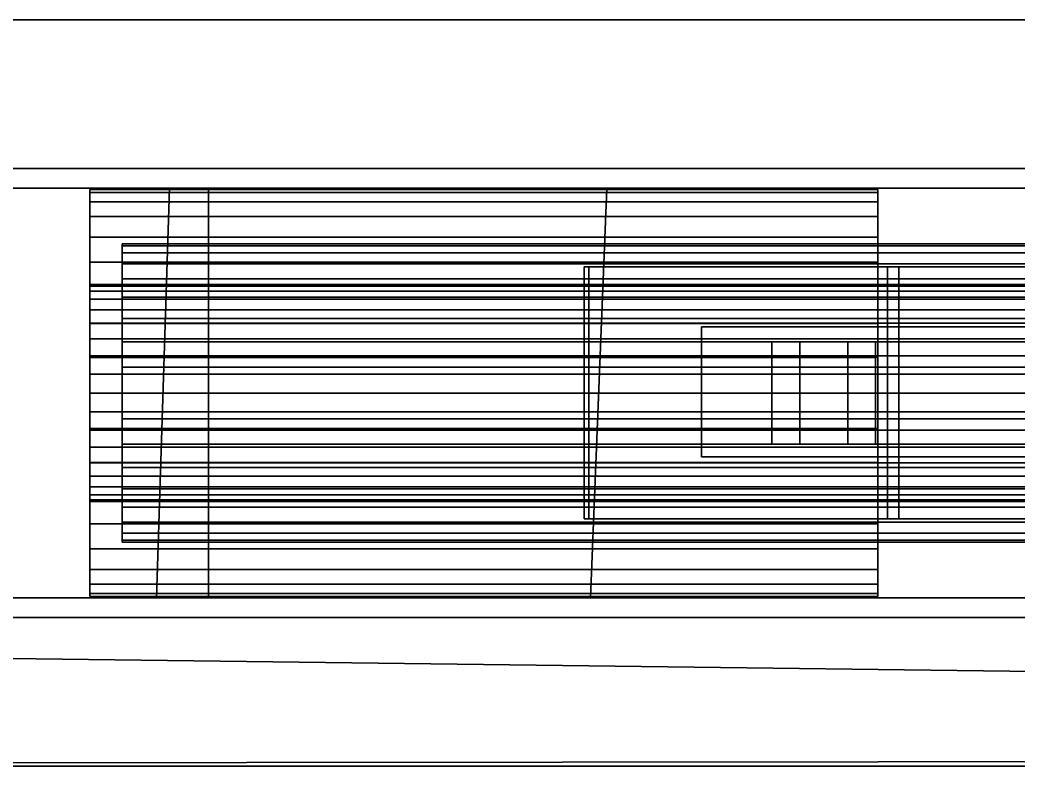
# Model space of a CAD drawing. Extents: x -2.54 to 6.38, y -0.27 to 0.27.
# Drawn here: x -0.29 to 0.358, y -0.243 to 0.243 of the extents above; entities that cross this region are included whole.
import ezdxf

# ---------------------------------------------------------------- set-up
doc = ezdxf.new("R2010")
doc.units = 0
for name, color, linetype in [('CUERPO', 168, 'CONTINUOUS'), ('GATILLO', 168, 'CONTINUOUS'), ('MIRA', 168, 'CONTINUOUS')]:
    doc.layers.add(name, color=color, linetype=linetype)

msp = doc.modelspace()

# ---------------------------------------------------------------- meshes
at = {"layer": 'CUERPO'}
mesh = msp.add_polyface(dxfattribs=at)
corners = [(-2.4709, -0.1236, 0.6217), (-2.4709, -0.1236, 1.176), (-2.4709, -0.2166, 1.4018), (-2.4709, -0.1236, 1.6089), (-2.396, -0.1236, 0.6217), (-2.396, -0.1236, 1.176), (-2.396, -0.2166, 1.4018), (-2.396, -0.1236, 1.6089), (-2.396, 0.1236, 0.6217), (-2.396, 0.1236, 1.176), (-2.396, 0.2166, 1.4018), (-2.396, 0.1236, 1.6089), (-2.4709, 0.1236, 0.6217), (-2.4709, 0.1236, 1.176), (-2.4709, 0.2166, 1.4018), (-2.4709, 0.1236, 1.6089), (-2.5416, -0.0859, 0.6864), (-2.5416, -0.0859, 1.168), (-2.5416, -0.1506, 1.3642), (-2.5416, -0.0859, 1.5442), (-2.5416, 0.0859, 0.6864), (-2.5416, 0.0859, 1.168), (-2.5416, 0.1506, 1.3642), (-2.5416, 0.0859, 1.5442), (0.4639, -0.2054, 0.8172), (0.4639, -0.2054, 1.3139), (1.6842, -0.2054, 1.0314), (1.8539, -0.2054, 1.3139), (1.6842, 0.2054, 1.0314), (1.8539, 0.2054, 1.3139), (0.4639, 0.2054, 0.8172), (0.4639, 0.2054, 1.3139), (0.1526, -0.0415, 1.6117), (0.1526, -0.0415, 1.678), (4.1469, -0.0415, 1.6117), (4.1469, -0.0415, 1.678), (4.1469, 0.043, 1.6117), (4.1469, 0.043, 1.678), (0.1526, 0.043, 1.6117), (0.1526, 0.043, 1.678), (-2.4019, -0.1459, 1.1576), (-2.4019, -0.2426, 1.393), (-2.4019, -0.1459, 1.6283), (4.1577, -0.1459, 1.1576), (4.1577, -0.2426, 1.393), (4.1577, -0.1459, 1.6283), (4.1577, 0.1459, 1.1576), (4.1577, 0.2426, 1.393), (4.1577, 0.1459, 1.6283), (-2.4019, 0.1459, 1.1576), (-2.4019, 0.2426, 1.393), (-2.4019, 0.1459, 1.6283), (-2.2259, -0.1459, 1.1576), (-2.2292, 0.1459, 1.1576), (-2.4019, -0.1459, 0.6034), (-2.4019, 0.1459, 0.6034), (-2.2259, -0.1459, 0.6017), (-2.2292, 0.1459, 0.6017), (-2.2259, -0.1459, 0.7605), (-2.2292, 0.1459, 0.7452), (-1.3478, -0.1451, 0.8341), (-1.351, 0.1468, 0.8341), (-1.4782, -0.1469, 0.9584), (-1.4664, 0.1451, 0.9556), (-1.2447, -0.1439, 1.2313), (-1.248, 0.1479, 1.2313), (-1.4007, -0.1456, 1.2609), (-1.3889, 0.1464, 1.258), (0.4729, -0.2396, 1.4001), (1.5717, -0.2396, 1.4001), (1.5717, -0.1825, 1.5393), (0.4729, -0.1825, 1.5393), (0.4729, -0.2027, 1.3853), (1.5717, -0.2027, 1.3853), (1.5717, -0.1469, 1.5251), (0.4729, -0.1469, 1.5251), (0.4729, -0.2396, 1.4001), (1.5717, -0.2396, 1.4001), (1.5717, -0.1825, 1.5393), (0.4729, -0.1825, 1.5393), (0.0765, -0.0819, 0.7525), (0.0794, -0.0819, 0.7749), (0.281, -0.0819, 0.7266), (0.2735, -0.0819, 0.748), (0.281, 0.082, 0.7266), (0.2735, 0.082, 0.748), (0.0765, 0.082, 0.7525), (0.0794, 0.082, 0.7749), (0.4796, -0.0819, 0.8475), (0.4812, -0.0819, 0.8774), (0.4796, 0.082, 0.8475), (0.4812, 0.082, 0.8774), (-0.1679, -0.1333, 0.9452), (-0.3533, -0.1333, 1.1852), (0.6253, -0.1333, 0.9452), (0.6253, -0.1333, 1.1852), (0.6253, 0.1333, 0.9452), (0.6253, 0.1333, 1.1852), (-0.1679, 0.1333, 0.9452), (-0.3533, 0.1333, 1.1852), (0.0806, -0.1333, 0.9452), (0.0911, 0.1333, 0.9452), (-0.1679, -0.1333, 0.907), (-0.1679, 0.1333, 0.907), (0.0806, -0.1333, 0.7347), (0.0911, 0.1333, 0.7347), (-0.4578, -0.1333, 0.4453), (-0.4578, 0.1333, 0.4453), (-0.2017, -0.1333, 0.3041), (-0.1931, 0.1333, 0.2988)]
mesh.append_faces([[corners[k] for k in face] for face in [(0, 1, 5, 4), (1, 2, 6, 5), (2, 3, 7, 6), (4, 5, 9, 8), (5, 6, 10, 9), (6, 7, 11, 10), (8, 9, 13, 12), (9, 10, 14, 13), (10, 11, 15, 14), (20, 21, 17, 16), (21, 22, 18, 17), (22, 23, 19, 18), (3, 15, 11, 7), (12, 0, 4, 8), (12, 20, 16, 0), (0, 16, 17, 1), (13, 21, 20, 12), (1, 17, 18, 2), (14, 22, 21, 13), (2, 18, 19, 3), (3, 19, 23, 15), (15, 23, 22, 14), (24, 25, 27, 26), (26, 27, 29, 28), (28, 29, 31, 30), (30, 31, 25, 24), (25, 31, 29, 27), (30, 24, 26, 28), (32, 33, 35, 34), (34, 35, 37, 36), (36, 37, 39, 38), (38, 39, 33, 32), (33, 39, 37, 35), (38, 32, 34, 36), (52, 41, 44, 43), (44, 41, 68, 69), (71, 68, 41, 42), (70, 71, 42, 45), (44, 69, 70, 45), (43, 44, 47, 46), (44, 45, 48, 47), (53, 46, 47, 50), (47, 48, 51, 50), (49, 50, 41, 40), (50, 51, 42, 41), (42, 51, 48, 45), (55, 54, 56, 57), (40, 41, 52, 52), (50, 49, 53, 53), (52, 43, 46, 53), (49, 55, 59, 53), (67, 65, 64, 66), (40, 52, 58, 54), (40, 54, 55, 49), (55, 57, 59, 59), (58, 56, 54, 54), (58, 52, 53, 59), (59, 63, 62, 58), (58, 62, 60, 56), (56, 60, 61, 57), (57, 61, 63, 59), (63, 67, 66, 62), (62, 66, 64, 60), (60, 64, 65, 61), (61, 65, 67, 63), (73, 77, 76, 72), (74, 78, 77, 73), (75, 79, 78, 74), (72, 76, 79, 75), (72, 75, 74, 73), (80, 81, 83, 82), (88, 89, 91, 90), (84, 85, 87, 86), (86, 87, 81, 80), (81, 87, 85, 83), (86, 80, 82, 84), (82, 88, 90, 84), (84, 90, 91, 85), (85, 91, 89, 83), (83, 89, 88, 82), (92, 93, 100, 100), (94, 95, 97, 96), (101, 96, 97, 99), (98, 99, 93, 92), (93, 99, 97, 95), (107, 106, 108, 109), (100, 93, 95, 94), (99, 98, 101, 101), (100, 94, 96, 101), (98, 103, 105, 101), (101, 105, 104, 100), (100, 104, 102, 92), (92, 102, 103, 98), (103, 107, 109, 105), (105, 109, 108, 104), (104, 108, 106, 102), (102, 106, 107, 103)]])
at = {"layer": 'GATILLO'}
mesh = msp.add_polyface(dxfattribs=at)
corners = [(0.2478, -0.0333, 0.8396), (0.1984, -0.0333, 0.9795), (0.2659, -0.0333, 0.846), (0.2165, -0.0333, 0.9859), (0.2659, 0.0333, 0.846), (0.2165, 0.0333, 0.9859), (0.2478, 0.0333, 0.8396), (0.1984, 0.0333, 0.9795)]
mesh.append_faces([[corners[k] for k in face] for face in [(0, 1, 3, 2), (2, 3, 5, 4), (4, 5, 7, 6), (6, 7, 1, 0), (1, 7, 5, 3), (6, 0, 2, 4)]])
at = {"layer": 'MIRA'}
mesh = msp.add_polyface(dxfattribs=at)
corners = [(-0.2239, 0, 1.8082), (-0.2239, 0, 1.7817), (-0.2239, 0.0169, 1.7832), (-0.2239, 0.0123, 1.8093), (-0.2239, 0.0332, 1.7876), (-0.2239, 0.0241, 1.8125), (-0.2239, 0.0485, 1.7947), (-0.2239, 0.0353, 1.8177), (-0.2239, 0.0624, 1.8044), (-0.2239, 0.0454, 1.8247), (-0.2239, 0.0743, 1.8164), (-0.2239, 0.0541, 1.8334), (-0.2239, 0.0841, 1.8303), (-0.2239, 0.0611, 1.8435), (-0.2239, 0.0912, 1.8456), (-0.2239, 0.0663, 1.8546), (-0.2239, 0.0956, 1.8619), (-0.2239, 0.0695, 1.8665), (-0.2239, 0.0971, 1.8788), (-0.2239, 0.0706, 1.8788), (-0.2239, 0.0956, 1.8956), (-0.2239, 0.0695, 1.891), (-0.2239, 0.0912, 1.912), (-0.2239, 0.0663, 1.9029), (-0.2239, 0.0841, 1.9273), (-0.2239, 0.0611, 1.9141), (-0.2239, 0.0743, 1.9412), (-0.2239, 0.0541, 1.9242), (-0.2239, 0.0624, 1.9531), (-0.2239, 0.0454, 1.9329), (-0.2239, 0.0485, 1.9628), (-0.2239, 0.0353, 1.9399), (-0.2239, 0.0332, 1.97), (-0.2239, 0.0241, 1.9451), (-0.2239, 0.0169, 1.9744), (-0.2239, 0.0123, 1.9483), (-0.2449, 0, 1.8082), (-0.2449, 0, 1.7464), (-0.2449, 0.023, 1.7484), (-0.2449, 0.0123, 1.8093), (-0.2449, 0.0453, 1.7544), (-0.2449, 0.0241, 1.8125), (-0.2449, 0.0662, 1.7641), (-0.2449, 0.0353, 1.8177), (-0.2449, 0.0851, 1.7774), (-0.2449, 0.0454, 1.8247), (-0.2449, 0.1014, 1.7937), (-0.2449, 0.0541, 1.8334), (-0.2449, 0.1147, 1.8126), (-0.2449, 0.0611, 1.8435), (-0.2449, 0.1244, 1.8335), (-0.2449, 0.0663, 1.8546), (-0.2449, 0.1304, 1.8558), (-0.2449, 0.0695, 1.8665), (-0.2449, 0.1324, 1.8788), (-0.2449, 0.0706, 1.8788), (-0.2449, 0.1304, 1.9018), (-0.2449, 0.0695, 1.891), (-0.2449, 0.1244, 1.9241), (-0.2449, 0.0663, 1.9029), (-0.2449, 0.1147, 1.945), (-0.2449, 0.0611, 1.9141), (-0.2449, 0.1014, 1.9639), (-0.2449, 0.0541, 1.9242), (-0.2449, 0.0851, 1.9802), (-0.2449, 0.0454, 1.9329), (-0.2449, 0.0662, 1.9934), (-0.2449, 0.0353, 1.9399), (-0.2449, 0.0453, 2.0032), (-0.2449, 0.0241, 1.9451), (-0.2449, 0.023, 2.0092), (-0.2449, 0.0123, 1.9483), (-0.2449, 0, 2.0112), (-0.2449, 0, 1.9494)]
mesh.append_faces([[corners[k] for k in face] for face in [(0, 1, 2, 3), (3, 2, 4, 5), (5, 4, 6, 7), (7, 6, 8, 9), (9, 8, 10, 11), (11, 10, 12, 13), (13, 12, 14, 15), (15, 14, 16, 17), (17, 16, 18, 19), (19, 18, 20, 21), (21, 20, 22, 23), (23, 22, 24, 25), (25, 24, 26, 27), (27, 26, 28, 29), (29, 28, 30, 31), (31, 30, 32, 33), (33, 32, 34, 35), (36, 37, 38, 39), (39, 38, 40, 41), (41, 40, 42, 43), (43, 42, 44, 45), (45, 44, 46, 47), (47, 46, 48, 49), (49, 48, 50, 51), (51, 50, 52, 53), (53, 52, 54, 55), (55, 54, 56, 57), (57, 56, 58, 59), (59, 58, 60, 61), (61, 60, 62, 63), (63, 62, 64, 65), (65, 64, 66, 67), (67, 66, 68, 69), (69, 68, 70, 71), (71, 70, 72, 73)]])
mesh = msp.add_polyface(dxfattribs=at)
corners = [(-0.2239, 0.0123, 1.9483), (-0.2239, 0.0169, 1.9744), (-0.2239, 0, 1.9758), (-0.2239, 0, 1.9494), (-0.2449, 0, 1.7464), (0.2673, 0, 1.7464), (0.2673, 0.023, 1.7484), (-0.2449, 0.023, 1.7484), (0.2673, 0.0453, 1.7544), (-0.2449, 0.0453, 1.7544), (0.2673, 0.0123, 1.8093), (-0.2449, 0.0123, 1.8093), (-0.2449, 0.0241, 1.8125), (0.2673, 0.0241, 1.8125), (0.2673, 0.0662, 1.7641), (-0.2449, 0.0662, 1.7641), (-0.2449, 0.0353, 1.8177), (0.2673, 0.0353, 1.8177), (0.2673, 0.0851, 1.7774), (-0.2449, 0.0851, 1.7774), (-0.2449, 0.0454, 1.8247), (0.2673, 0.0454, 1.8247), (0.2673, 0.1014, 1.7937), (-0.2449, 0.1014, 1.7937), (-0.2449, 0.0541, 1.8334), (0.2673, 0.0541, 1.8334), (0.2673, 0.1147, 1.8126), (-0.2449, 0.1147, 1.8126), (-0.2449, 0.0611, 1.8435), (0.2673, 0.0611, 1.8435), (0.2673, 0.1244, 1.8335), (-0.2449, 0.1244, 1.8335), (-0.2449, 0.0663, 1.8546), (0.2673, 0.0663, 1.8546), (0.2673, 0.1304, 1.8558), (-0.2449, 0.1304, 1.8558), (-0.2449, 0.0695, 1.8665), (0.2673, 0.0695, 1.8665), (0.2673, 0.1324, 1.8788), (-0.2449, 0.1324, 1.8788), (-0.2449, 0.0706, 1.8788), (0.2673, 0.0706, 1.8788), (0.2673, 0.1304, 1.9018), (-0.2449, 0.1304, 1.9018), (-0.2449, 0.0695, 1.891), (0.2673, 0.0695, 1.891), (0.2673, 0.1244, 1.9241), (-0.2449, 0.1244, 1.9241), (-0.2449, 0.0663, 1.9029), (0.2673, 0.0663, 1.9029), (0.2673, 0.1147, 1.945), (-0.2449, 0.1147, 1.945), (-0.2449, 0.0611, 1.9141), (0.2673, 0.0611, 1.9141), (0.2673, 0.1014, 1.9639), (-0.2449, 0.1014, 1.9639), (-0.2449, 0.0541, 1.9242), (0.2673, 0.0541, 1.9242), (0.2673, 0.0851, 1.9802), (-0.2449, 0.0851, 1.9802), (-0.2449, 0.0454, 1.9329), (0.2673, 0.0454, 1.9329), (0.2673, 0.0662, 1.9934), (-0.2449, 0.0662, 1.9934), (-0.2449, 0.0353, 1.9399), (0.2673, 0.0353, 1.9399), (0.2673, 0.0453, 2.0032), (-0.2449, 0.0453, 2.0032), (-0.2449, 0.0241, 1.9451), (0.2673, 0.0241, 1.9451), (0.2673, 0.023, 2.0092), (-0.2449, 0.023, 2.0092), (-0.2449, 0.0123, 1.9483), (0.2673, 0.0123, 1.9483), (0.2673, 0, 2.0112), (-0.2449, 0, 2.0112)]
mesh.append_faces([[corners[k] for k in face] for face in [(0, 1, 2, 3), (4, 5, 6, 7), (7, 6, 8, 9), (10, 11, 12, 13), (9, 8, 14, 15), (13, 12, 16, 17), (15, 14, 18, 19), (17, 16, 20, 21), (19, 18, 22, 23), (21, 20, 24, 25), (23, 22, 26, 27), (25, 24, 28, 29), (27, 26, 30, 31), (29, 28, 32, 33), (31, 30, 34, 35), (33, 32, 36, 37), (35, 34, 38, 39), (37, 36, 40, 41), (39, 38, 42, 43), (41, 40, 44, 45), (43, 42, 46, 47), (45, 44, 48, 49), (47, 46, 50, 51), (49, 48, 52, 53), (51, 50, 54, 55), (53, 52, 56, 57), (55, 54, 58, 59), (57, 56, 60, 61), (59, 58, 62, 63), (61, 60, 64, 65), (63, 62, 66, 67), (65, 64, 68, 69), (67, 66, 70, 71), (69, 68, 72, 73), (71, 70, 74, 75)]])
mesh = msp.add_polyface(dxfattribs=at)
corners = [(0.2673, 0, 1.7464), (0.2673, 0, 1.8082), (0.2673, 0.0123, 1.8093), (0.2673, 0.023, 1.7484), (0.2673, 0.0241, 1.8125), (0.2673, 0.0453, 1.7544), (0.2673, 0.0353, 1.8177), (0.2673, 0.0662, 1.7641), (0.2673, 0.0454, 1.8247), (0.2673, 0.0851, 1.7774), (0.2673, 0.0541, 1.8334), (0.2673, 0.1014, 1.7937), (0.2673, 0.0611, 1.8435), (0.2673, 0.1147, 1.8126), (0.2673, 0.0663, 1.8546), (0.2673, 0.1244, 1.8335), (0.2673, 0.0695, 1.8665), (0.2673, 0.1304, 1.8558), (0.2673, 0.0706, 1.8788), (0.2673, 0.1324, 1.8788), (0.2673, 0.0695, 1.891), (0.2673, 0.1304, 1.9018), (0.2673, 0.0663, 1.9029), (0.2673, 0.1244, 1.9241), (0.2673, 0.0611, 1.9141), (0.2673, 0.1147, 1.945), (0.2673, 0.0541, 1.9242), (0.2673, 0.1014, 1.9639), (0.2673, 0.0454, 1.9329), (0.2673, 0.0851, 1.9802), (0.2673, 0.0353, 1.9399), (0.2673, 0.0662, 1.9934), (0.2673, 0.0241, 1.9451), (0.2673, 0.0453, 2.0032), (0.2673, 0.0123, 1.9483), (0.2673, 0.023, 2.0092), (0.2673, 0, 1.9494), (0.2673, 0, 2.0112), (0.2673, -0.0123, 1.9483), (0.2673, -0.023, 2.0092), (0.2673, -0.0241, 1.9451), (0.2673, -0.0453, 2.0032), (0.2673, -0.0353, 1.9399), (0.2673, -0.0662, 1.9934), (0.2673, -0.0454, 1.9329), (0.2673, -0.0851, 1.9802), (0.2673, -0.0541, 1.9242), (0.2673, -0.1014, 1.9639), (0.2673, -0.0611, 1.9141), (0.2673, -0.1147, 1.945), (0.2673, -0.0663, 1.9029), (0.2673, -0.1244, 1.9241), (0.2673, -0.0695, 1.891), (0.2673, -0.1304, 1.9018), (0.2673, -0.0706, 1.8788), (0.2673, -0.1324, 1.8788), (0.2673, -0.0695, 1.8665), (0.2673, -0.1304, 1.8558), (0.2673, -0.0663, 1.8546), (0.2673, -0.1244, 1.8335), (0.2673, -0.0353, 1.8177), (-0.2449, -0.0353, 1.8177), (-0.2449, -0.0241, 1.8125), (0.2673, -0.0241, 1.8125), (-0.2449, -0.0453, 1.7544), (0.2673, -0.0453, 1.7544), (0.2673, -0.023, 1.7484), (-0.2449, -0.023, 1.7484), (-0.2449, -0.0123, 1.8093), (0.2673, -0.0123, 1.8093), (0.2673, 0, 1.7464), (-0.2449, 0, 1.7464), (-0.2449, 0, 1.8082), (0.2673, 0, 1.8082)]
mesh.append_faces([[corners[k] for k in face] for face in [(0, 1, 2, 3), (3, 2, 4, 5), (5, 4, 6, 7), (7, 6, 8, 9), (9, 8, 10, 11), (11, 10, 12, 13), (13, 12, 14, 15), (15, 14, 16, 17), (17, 16, 18, 19), (19, 18, 20, 21), (21, 20, 22, 23), (23, 22, 24, 25), (25, 24, 26, 27), (27, 26, 28, 29), (29, 28, 30, 31), (31, 30, 32, 33), (33, 32, 34, 35), (35, 34, 36, 37), (37, 36, 38, 39), (39, 38, 40, 41), (41, 40, 42, 43), (43, 42, 44, 45), (45, 44, 46, 47), (47, 46, 48, 49), (49, 48, 50, 51), (51, 50, 52, 53), (53, 52, 54, 55), (55, 54, 56, 57), (57, 56, 58, 59), (60, 61, 62, 63), (64, 65, 66, 67), (63, 62, 68, 69), (67, 66, 70, 71), (69, 68, 72, 73)]])
mesh = msp.add_polyface(dxfattribs=at)
corners = [(0.3731, 0.0641, 1.6158), (0.3731, 0.0641, 1.761), (0.3731, -0.0641, 1.761), (0.3731, -0.0641, 1.6158), (0.3731, -0.0716, 1.8788), (0.3731, -0.0709, 1.8864), (0.3731, -0.1195, 1.8864), (0.3731, 0.1195, 1.8864), (0.3731, 0.0709, 1.8864), (0.3731, 0.0716, 1.8788), (0.3731, -0.0705, 1.8663), (0.3731, 0.0705, 1.8663), (0.3731, 0.0673, 1.8543), (0.3731, -0.0673, 1.8543), (0.3731, 0.062, 1.843), (0.3731, -0.062, 1.843), (0.3731, -0.0549, 1.8328), (0.3731, 0.0549, 1.8328), (0.3731, 0.046, 1.8239), (0.3731, -0.046, 1.8239), (0.3731, -0.0358, 1.8168), (0.3731, 0.0358, 1.8168), (0.3731, -0.0245, 1.8115), (0.3731, 0.0245, 1.8115), (0.3731, -0.0124, 1.8083), (0.3731, 0.0124, 1.8083), (0.3731, 0, 1.8072), (0.3731, 0.0705, 1.8912), (0.3731, -0.0705, 1.8912), (0.3731, -0.0673, 1.9033), (0.3731, 0.0673, 1.9033), (0.3731, 0.062, 1.9146), (0.3731, 0.0641, 1.9889), (0.3731, -0.0641, 1.9889), (0.3731, -0.062, 1.9146), (0.3731, 0.0549, 1.9248), (0.2673, -0.1244, 1.8335), (0.2673, -0.0663, 1.8546), (0.2673, -0.0611, 1.8435), (0.2673, -0.1147, 1.8126), (0.2673, -0.0541, 1.8334), (0.2673, -0.1014, 1.7937), (0.2673, -0.0454, 1.8247), (0.2673, -0.0851, 1.7774), (0.2673, -0.0353, 1.8177), (0.2673, -0.0662, 1.7641), (0.2673, -0.0241, 1.8125), (0.2673, -0.0453, 1.7544), (0.2673, -0.0123, 1.8093), (0.2673, -0.023, 1.7484), (0.2673, 0, 1.8082), (0.2673, 0, 1.7464)]
mesh.append_faces([[corners[k] for k in face] for face in [(0, 1, 2, 3), (4, 5, 6, 6), (7, 8, 9, 9), (10, 4, 6, 6), (7, 9, 11, 11), (7, 11, 12, 1), (13, 10, 6, 2), (1, 12, 14, 14), (15, 13, 2, 2), (16, 15, 2, 2), (1, 14, 17, 17), (1, 17, 18, 18), (19, 16, 2, 2), (20, 19, 2, 2), (1, 18, 21, 21), (22, 20, 2, 2), (1, 21, 23, 23), (24, 22, 2, 2), (1, 23, 25, 25), (1, 25, 26, 26), (26, 24, 2, 1), (27, 8, 7, 7), (6, 5, 28, 28), (6, 28, 29, 29), (30, 27, 7, 7), (31, 30, 7, 32), (33, 6, 29, 34), (35, 31, 32, 32), (36, 37, 38, 39), (39, 38, 40, 41), (41, 40, 42, 43), (43, 42, 44, 45), (45, 44, 46, 47), (47, 46, 48, 49), (49, 48, 50, 51)]])
mesh = msp.add_polyface(dxfattribs=at)
corners = [(-0.2239, 0, 1.7817), (1.7534, 0, 1.7817), (1.7534, 0.0169, 1.7832), (-0.2239, 0.0169, 1.7832), (1.7534, 0, 1.8082), (-0.2239, 0, 1.8082), (-0.2239, 0.0123, 1.8093), (1.7534, 0.0123, 1.8093), (1.7534, 0.0332, 1.7876), (-0.2239, 0.0332, 1.7876), (-0.2239, 0.0241, 1.8125), (1.7534, 0.0241, 1.8125), (1.7534, 0.0485, 1.7947), (-0.2239, 0.0485, 1.7947), (-0.2239, 0.0353, 1.8177), (1.7534, 0.0353, 1.8177), (1.7534, 0.0624, 1.8044), (-0.2239, 0.0624, 1.8044), (-0.2239, 0.0454, 1.8247), (1.7534, 0.0454, 1.8247), (1.7534, 0.0743, 1.8164), (-0.2239, 0.0743, 1.8164), (-0.2239, 0.0541, 1.8334), (1.7534, 0.0541, 1.8334), (1.7534, 0.0841, 1.8303), (-0.2239, 0.0841, 1.8303), (-0.2239, 0.0611, 1.8435), (1.7534, 0.0611, 1.8435), (1.7534, 0.0912, 1.8456), (-0.2239, 0.0912, 1.8456), (-0.2239, 0.0663, 1.8546), (1.7534, 0.0663, 1.8546), (1.7534, 0.0956, 1.8619), (-0.2239, 0.0956, 1.8619), (-0.2239, 0.0695, 1.8665), (1.7534, 0.0695, 1.8665), (1.7534, 0.0971, 1.8788), (-0.2239, 0.0971, 1.8788), (-0.2239, 0.0706, 1.8788), (1.7534, 0.0706, 1.8788), (1.7534, 0.0956, 1.8956), (-0.2239, 0.0956, 1.8956), (-0.2239, 0.0695, 1.891), (1.7534, 0.0695, 1.891), (1.7534, 0.0912, 1.912), (-0.2239, 0.0912, 1.912), (-0.2239, 0.0663, 1.9029), (1.7534, 0.0663, 1.9029), (1.7534, 0.0841, 1.9273), (-0.2239, 0.0841, 1.9273), (-0.2239, 0.0611, 1.9141), (1.7534, 0.0611, 1.9141), (1.7534, 0.0743, 1.9412), (-0.2239, 0.0743, 1.9412), (-0.2239, 0.0541, 1.9242), (1.7534, 0.0541, 1.9242), (1.7534, 0.0624, 1.9531), (-0.2239, 0.0624, 1.9531), (-0.2239, 0.0454, 1.9329), (1.7534, 0.0454, 1.9329), (1.7534, 0.0485, 1.9628), (-0.2239, 0.0485, 1.9628), (-0.2239, 0.0353, 1.9399), (1.7534, 0.0353, 1.9399), (1.7534, 0.0332, 1.97), (-0.2239, 0.0332, 1.97), (-0.2239, 0.0241, 1.9451), (1.7534, 0.0241, 1.9451), (1.7534, 0.0169, 1.9744), (-0.2239, 0.0169, 1.9744), (-0.2239, 0.0123, 1.9483), (1.7534, 0.0123, 1.9483), (1.7534, 0, 1.9758), (-0.2239, 0, 1.9758)]
mesh.append_faces([[corners[k] for k in face] for face in [(0, 1, 2, 3), (4, 5, 6, 7), (3, 2, 8, 9), (7, 6, 10, 11), (9, 8, 12, 13), (11, 10, 14, 15), (13, 12, 16, 17), (15, 14, 18, 19), (17, 16, 20, 21), (19, 18, 22, 23), (21, 20, 24, 25), (23, 22, 26, 27), (25, 24, 28, 29), (27, 26, 30, 31), (29, 28, 32, 33), (31, 30, 34, 35), (33, 32, 36, 37), (35, 34, 38, 39), (37, 36, 40, 41), (39, 38, 42, 43), (41, 40, 44, 45), (43, 42, 46, 47), (45, 44, 48, 49), (47, 46, 50, 51), (49, 48, 52, 53), (51, 50, 54, 55), (53, 52, 56, 57), (55, 54, 58, 59), (57, 56, 60, 61), (59, 58, 62, 63), (61, 60, 64, 65), (63, 62, 66, 67), (65, 64, 68, 69), (67, 66, 70, 71), (69, 68, 72, 73)]])
mesh = msp.add_polyface(dxfattribs=at)
corners = [(1.7534, 0.0123, 1.9483), (-0.2239, 0.0123, 1.9483), (-0.2239, 0, 1.9494), (1.7534, 0, 1.9494), (-0.2239, 0, 1.9758), (1.7534, 0, 1.9758), (1.7534, -0.0169, 1.9744), (-0.2239, -0.0169, 1.9744), (-0.2239, -0.0123, 1.9483), (1.7534, -0.0123, 1.9483), (1.7534, -0.0332, 1.97), (-0.2239, -0.0332, 1.97), (-0.2239, -0.0241, 1.9451), (1.7534, -0.0241, 1.9451), (-0.2239, -0.0353, 1.9399), (1.7534, -0.0353, 1.9399), (1.7534, -0.0353, 1.8177), (-0.2239, -0.0353, 1.8177), (-0.2239, -0.0241, 1.8125), (1.7534, -0.0241, 1.8125), (-0.2239, -0.0332, 1.7876), (1.7534, -0.0332, 1.7876), (1.7534, -0.0169, 1.7832), (-0.2239, -0.0169, 1.7832), (-0.2239, -0.0123, 1.8093), (1.7534, -0.0123, 1.8093), (1.7534, 0, 1.7817), (-0.2239, 0, 1.7817), (-0.2239, 0, 1.8082), (1.7534, 0, 1.8082), (0.7647, 0, 1.9582), (0.7941, -0.0807, 1.9582), (0.8077, -0.0744, 1.9582), (0.7647, 0, 1.9582), (0.7941, -0.0807, 2.071), (0.7647, 0, 2.071), (0.7647, 0, 2.071), (0.8077, -0.0744, 2.071), (0.82, -0.0658, 1.9582), (0.7647, 0, 1.9582), (0.6318, 0, 1.7598), (0.8977, 0, 1.7598), (0.8977, 0.0207, 1.7616), (0.6318, 0.0207, 1.7616), (0.8977, 0, 1.8082), (0.6318, 0, 1.8082), (0.6318, 0.0123, 1.8093), (0.8977, 0.0123, 1.8093), (0.8977, 0.0407, 1.767), (0.6318, 0.0407, 1.767), (0.6318, 0.0241, 1.8125), (0.8977, 0.0241, 1.8125), (0.6318, 0.0353, 1.8177), (0.8977, 0.0353, 1.8177), (0.8977, 0.0353, 1.9399), (0.6318, 0.0353, 1.9399), (0.6318, 0.0241, 1.9451), (0.8977, 0.0241, 1.9451), (0.6318, 0.0407, 1.9906), (0.8977, 0.0407, 1.9906), (0.8977, 0.0207, 1.996), (0.6318, 0.0207, 1.996), (0.6318, 0.0123, 1.9483), (0.8977, 0.0123, 1.9483), (0.8977, 0, 1.9978), (0.6318, 0, 1.9978), (0.6318, 0, 1.9494), (0.8977, 0, 1.9494), (0.8977, -0.0207, 1.996), (0.6318, -0.0207, 1.996), (0.6318, -0.0123, 1.9483), (0.8977, -0.0123, 1.9483), (0.8977, -0.0407, 1.9906), (0.6318, -0.0407, 1.9906), (0.6318, -0.0241, 1.9451), (0.8977, -0.0241, 1.9451), (0.6318, -0.0353, 1.9399), (0.8977, -0.0353, 1.9399), (0.8977, -0.0353, 1.8177), (0.6318, -0.0353, 1.8177), (0.6318, -0.0241, 1.8125), (0.8977, -0.0241, 1.8125), (0.6318, -0.0407, 1.767), (0.8977, -0.0407, 1.767), (0.8977, -0.0207, 1.7616), (0.6318, -0.0207, 1.7616), (0.6318, -0.0123, 1.8093), (0.8977, -0.0123, 1.8093)]
mesh.append_faces([[corners[k] for k in face] for face in [(0, 1, 2, 3), (4, 5, 6, 7), (3, 2, 8, 9), (7, 6, 10, 11), (9, 8, 12, 13), (13, 12, 14, 15), (16, 17, 18, 19), (20, 21, 22, 23), (19, 18, 24, 25), (23, 22, 26, 27), (25, 24, 28, 29), (30, 31, 32, 33), (34, 35, 36, 37), (33, 32, 38, 39), (40, 41, 42, 43), (44, 45, 46, 47), (43, 42, 48, 49), (47, 46, 50, 51), (51, 50, 52, 53), (54, 55, 56, 57), (58, 59, 60, 61), (57, 56, 62, 63), (61, 60, 64, 65), (63, 62, 66, 67), (65, 64, 68, 69), (67, 66, 70, 71), (69, 68, 72, 73), (71, 70, 74, 75), (75, 74, 76, 77), (78, 79, 80, 81), (82, 83, 84, 85), (81, 80, 86, 87), (85, 84, 41, 40), (87, 86, 45, 44)]])
mesh = msp.add_polyface(dxfattribs=at)
corners = [(-0.2239, -0.0241, 1.8125), (-0.2239, -0.0332, 1.7876), (-0.2239, -0.0169, 1.7832), (-0.2239, -0.0123, 1.8093), (-0.2239, 0, 1.7817), (-0.2239, 0, 1.8082), (0.2673, 0, 1.8082), (-0.2449, 0, 1.8082), (-0.2449, 0.0123, 1.8093), (0.2673, 0.0123, 1.8093), (0.2673, 0.0123, 1.9483), (-0.2449, 0.0123, 1.9483), (-0.2449, 0, 1.9494), (0.2673, 0, 1.9494), (-0.2449, 0, 2.0112), (0.2673, 0, 2.0112), (0.2673, -0.023, 2.0092), (-0.2449, -0.023, 2.0092), (-0.2449, -0.0123, 1.9483), (0.2673, -0.0123, 1.9483), (0.2673, -0.0453, 2.0032), (-0.2449, -0.0453, 2.0032), (-0.2449, -0.0241, 1.9451), (0.2673, -0.0241, 1.9451), (0.2673, -0.0662, 1.9934), (-0.2449, -0.0662, 1.9934), (-0.2449, -0.0353, 1.9399), (0.2673, -0.0353, 1.9399), (0.2673, -0.0851, 1.9802), (-0.2449, -0.0851, 1.9802), (-0.2449, -0.0454, 1.9329), (0.2673, -0.0454, 1.9329), (0.2673, -0.1014, 1.9639), (-0.2449, -0.1014, 1.9639), (-0.2449, -0.0541, 1.9242), (0.2673, -0.0541, 1.9242), (0.2673, -0.1147, 1.945), (-0.2449, -0.1147, 1.945), (-0.2449, -0.0611, 1.9141), (0.2673, -0.0611, 1.9141), (0.2673, -0.1244, 1.9241), (-0.2449, -0.1244, 1.9241), (-0.2449, -0.0663, 1.9029), (0.2673, -0.0663, 1.9029), (0.2673, -0.1304, 1.9018), (-0.2449, -0.1304, 1.9018), (-0.2449, -0.0695, 1.891), (0.2673, -0.0695, 1.891), (0.2673, -0.1324, 1.8788), (-0.2449, -0.1324, 1.8788), (-0.2449, -0.0706, 1.8788), (0.2673, -0.0706, 1.8788), (0.2673, -0.1304, 1.8558), (-0.2449, -0.1304, 1.8558), (-0.2449, -0.0695, 1.8665), (0.2673, -0.0695, 1.8665), (0.2673, -0.1244, 1.8335), (-0.2449, -0.1244, 1.8335), (-0.2449, -0.0663, 1.8546), (0.2673, -0.0663, 1.8546), (0.2673, -0.1147, 1.8126), (-0.2449, -0.1147, 1.8126), (-0.2449, -0.0611, 1.8435), (0.2673, -0.0611, 1.8435), (0.2673, -0.1014, 1.7937), (-0.2449, -0.1014, 1.7937), (-0.2449, -0.0541, 1.8334), (0.2673, -0.0541, 1.8334), (0.2673, -0.0851, 1.7774), (-0.2449, -0.0851, 1.7774), (-0.2449, -0.0454, 1.8247), (0.2673, -0.0454, 1.8247), (0.2673, -0.0662, 1.7641), (-0.2449, -0.0662, 1.7641), (-0.2449, -0.0353, 1.8177), (0.2673, -0.0353, 1.8177), (0.2673, -0.0453, 1.7544), (-0.2449, -0.0453, 1.7544)]
mesh.append_faces([[corners[k] for k in face] for face in [(0, 1, 2, 3), (3, 2, 4, 5), (6, 7, 8, 9), (10, 11, 12, 13), (14, 15, 16, 17), (13, 12, 18, 19), (17, 16, 20, 21), (19, 18, 22, 23), (21, 20, 24, 25), (23, 22, 26, 27), (25, 24, 28, 29), (27, 26, 30, 31), (29, 28, 32, 33), (31, 30, 34, 35), (33, 32, 36, 37), (35, 34, 38, 39), (37, 36, 40, 41), (39, 38, 42, 43), (41, 40, 44, 45), (43, 42, 46, 47), (45, 44, 48, 49), (47, 46, 50, 51), (49, 48, 52, 53), (51, 50, 54, 55), (53, 52, 56, 57), (55, 54, 58, 59), (57, 56, 60, 61), (59, 58, 62, 63), (61, 60, 64, 65), (63, 62, 66, 67), (65, 64, 68, 69), (67, 66, 70, 71), (69, 68, 72, 73), (71, 70, 74, 75), (73, 72, 76, 77)]])
mesh = msp.add_polyface(dxfattribs=at)
corners = [(-0.2239, 0, 1.9494), (-0.2239, 0, 1.9758), (-0.2239, -0.0169, 1.9744), (-0.2239, -0.0123, 1.9483), (-0.2239, -0.0332, 1.97), (-0.2239, -0.0241, 1.9451), (-0.2239, -0.0485, 1.9628), (-0.2239, -0.0353, 1.9399), (-0.2239, -0.0624, 1.9531), (-0.2239, -0.0454, 1.9329), (-0.2239, -0.0743, 1.9412), (-0.2239, -0.0541, 1.9242), (-0.2239, -0.0841, 1.9273), (-0.2239, -0.0611, 1.9141), (-0.2239, -0.0912, 1.912), (-0.2239, -0.0663, 1.9029), (-0.2239, -0.0956, 1.8956), (-0.2239, -0.0695, 1.891), (-0.2239, -0.0971, 1.8788), (-0.2239, -0.0706, 1.8788), (-0.2239, -0.0956, 1.8619), (-0.2239, -0.0695, 1.8665), (-0.2239, -0.0912, 1.8456), (-0.2239, -0.0663, 1.8546), (-0.2239, -0.0841, 1.8303), (-0.2239, -0.0611, 1.8435), (-0.2239, -0.0743, 1.8164), (-0.2239, -0.0541, 1.8334), (-0.2239, -0.0624, 1.8044), (-0.2239, -0.0454, 1.8247), (-0.2239, -0.0485, 1.7947), (-0.2239, -0.0353, 1.8177), (-0.2239, -0.0332, 1.7876), (-0.2239, -0.0241, 1.8125), (-0.2449, 0, 1.9494), (-0.2449, 0, 2.0112), (-0.2449, -0.023, 2.0092), (-0.2449, -0.0123, 1.9483), (-0.2449, -0.0453, 2.0032), (-0.2449, -0.0241, 1.9451), (-0.2449, -0.0662, 1.9934), (-0.2449, -0.0353, 1.9399), (-0.2449, -0.0851, 1.9802), (-0.2449, -0.0454, 1.9329), (-0.2449, -0.1014, 1.9639), (-0.2449, -0.0541, 1.9242), (-0.2449, -0.1147, 1.945), (-0.2449, -0.0611, 1.9141), (-0.2449, -0.1244, 1.9241), (-0.2449, -0.0663, 1.9029), (-0.2449, -0.1304, 1.9018), (-0.2449, -0.0695, 1.891), (-0.2449, -0.1324, 1.8788), (-0.2449, -0.0706, 1.8788), (-0.2449, -0.1304, 1.8558), (-0.2449, -0.0695, 1.8665), (-0.2449, -0.1244, 1.8335), (-0.2449, -0.0663, 1.8546), (-0.2449, -0.1147, 1.8126), (-0.2449, -0.0611, 1.8435), (-0.2449, -0.1014, 1.7937), (-0.2449, -0.0541, 1.8334), (-0.2449, -0.0851, 1.7774), (-0.2449, -0.0454, 1.8247), (-0.2449, -0.0662, 1.7641), (-0.2449, -0.0353, 1.8177), (-0.2449, -0.0453, 1.7544), (-0.2449, -0.0241, 1.8125), (-0.2449, -0.023, 1.7484), (-0.2449, -0.0123, 1.8093), (-0.2449, 0, 1.7464), (-0.2449, 0, 1.8082)]
mesh.append_faces([[corners[k] for k in face] for face in [(0, 1, 2, 3), (3, 2, 4, 5), (5, 4, 6, 7), (7, 6, 8, 9), (9, 8, 10, 11), (11, 10, 12, 13), (13, 12, 14, 15), (15, 14, 16, 17), (17, 16, 18, 19), (19, 18, 20, 21), (21, 20, 22, 23), (23, 22, 24, 25), (25, 24, 26, 27), (27, 26, 28, 29), (29, 28, 30, 31), (31, 30, 32, 33), (34, 35, 36, 37), (37, 36, 38, 39), (39, 38, 40, 41), (41, 40, 42, 43), (43, 42, 44, 45), (45, 44, 46, 47), (47, 46, 48, 49), (49, 48, 50, 51), (51, 50, 52, 53), (53, 52, 54, 55), (55, 54, 56, 57), (57, 56, 58, 59), (59, 58, 60, 61), (61, 60, 62, 63), (63, 62, 64, 65), (65, 64, 66, 67), (67, 66, 68, 69), (69, 68, 70, 71)]])
mesh = msp.add_polyface(dxfattribs=at)
corners = [(-0.2239, -0.0332, 1.97), (1.7534, -0.0332, 1.97), (1.7534, -0.0485, 1.9628), (-0.2239, -0.0485, 1.9628), (1.7534, -0.0624, 1.9531), (-0.2239, -0.0624, 1.9531), (1.7534, -0.0353, 1.9399), (-0.2239, -0.0353, 1.9399), (-0.2239, -0.0454, 1.9329), (1.7534, -0.0454, 1.9329), (1.7534, -0.0743, 1.9412), (-0.2239, -0.0743, 1.9412), (-0.2239, -0.0541, 1.9242), (1.7534, -0.0541, 1.9242), (-0.2239, -0.0611, 1.9141), (1.7534, -0.0611, 1.9141), (-0.2239, -0.0663, 1.9029), (1.7534, -0.0663, 1.9029), (-0.2239, -0.0695, 1.891), (1.7534, -0.0695, 1.891), (1.7534, -0.0695, 1.8665), (-0.2239, -0.0695, 1.8665), (-0.2239, -0.0663, 1.8546), (1.7534, -0.0663, 1.8546), (-0.2239, -0.0611, 1.8435), (1.7534, -0.0611, 1.8435), (-0.2239, -0.0541, 1.8334), (1.7534, -0.0541, 1.8334), (-0.2239, -0.0743, 1.8164), (1.7534, -0.0743, 1.8164), (1.7534, -0.0624, 1.8044), (-0.2239, -0.0624, 1.8044), (-0.2239, -0.0454, 1.8247), (1.7534, -0.0454, 1.8247), (1.7534, -0.0485, 1.7947), (-0.2239, -0.0485, 1.7947), (-0.2239, -0.0353, 1.8177), (1.7534, -0.0353, 1.8177), (1.7534, -0.0332, 1.7876), (-0.2239, -0.0332, 1.7876), (0.7647, 0, 1.9582), (0.7647, -0.0859, 1.9582), (0.7797, -0.0846, 1.9582), (0.7647, 0, 1.9582), (0.7647, -0.0859, 2.071), (0.7647, 0, 2.071), (0.7647, 0, 2.071), (0.7797, -0.0846, 2.071), (0.7941, -0.0807, 1.9582), (0.7647, 0, 1.9582), (0.7647, 0, 2.071), (0.7941, -0.0807, 2.071), (0.6318, -0.0407, 1.9906), (0.8977, -0.0407, 1.9906), (0.8977, -0.0595, 1.9818), (0.6318, -0.0595, 1.9818), (0.8977, -0.0765, 1.97), (0.6318, -0.0765, 1.97), (0.8977, -0.0353, 1.9399), (0.6318, -0.0353, 1.9399), (0.6318, -0.0454, 1.9329), (0.8977, -0.0454, 1.9329), (0.6318, -0.0541, 1.9242), (0.8977, -0.0541, 1.9242), (0.6318, -0.0611, 1.9141), (0.8977, -0.0611, 1.9141), (0.6318, -0.0663, 1.9029), (0.8977, -0.0663, 1.9029), (0.6318, -0.0695, 1.891), (0.8977, -0.0695, 1.891), (0.8977, -0.0706, 1.8788), (0.6318, -0.0706, 1.8788), (0.6318, -0.0695, 1.8665), (0.8977, -0.0695, 1.8665), (0.6318, -0.0663, 1.8546), (0.8977, -0.0663, 1.8546), (0.6318, -0.0611, 1.8435), (0.8977, -0.0611, 1.8435), (0.6318, -0.0541, 1.8334), (0.8977, -0.0541, 1.8334), (0.6318, -0.0454, 1.8247), (0.8977, -0.0454, 1.8247), (0.6318, -0.0765, 1.7876), (0.8977, -0.0765, 1.7876), (0.8977, -0.0595, 1.7757), (0.6318, -0.0595, 1.7757), (0.6318, -0.0353, 1.8177), (0.8977, -0.0353, 1.8177), (0.8977, -0.0407, 1.767), (0.6318, -0.0407, 1.767)]
mesh.append_faces([[corners[k] for k in face] for face in [(0, 1, 2, 3), (3, 2, 4, 5), (6, 7, 8, 9), (5, 4, 10, 11), (9, 8, 12, 13), (13, 12, 14, 15), (15, 14, 16, 17), (17, 16, 18, 19), (20, 21, 22, 23), (23, 22, 24, 25), (25, 24, 26, 27), (28, 29, 30, 31), (27, 26, 32, 33), (31, 30, 34, 35), (33, 32, 36, 37), (35, 34, 38, 39), (40, 41, 42, 43), (44, 45, 46, 47), (43, 42, 48, 49), (47, 46, 50, 51), (52, 53, 54, 55), (55, 54, 56, 57), (58, 59, 60, 61), (61, 60, 62, 63), (63, 62, 64, 65), (65, 64, 66, 67), (67, 66, 68, 69), (70, 71, 72, 73), (73, 72, 74, 75), (75, 74, 76, 77), (77, 76, 78, 79), (79, 78, 80, 81), (82, 83, 84, 85), (81, 80, 86, 87), (85, 84, 88, 89)]])
mesh = msp.add_polyface(dxfattribs=at)
corners = [(-0.2239, -0.0743, 1.9412), (1.7534, -0.0743, 1.9412), (1.7534, -0.0841, 1.9273), (-0.2239, -0.0841, 1.9273), (1.7534, -0.0912, 1.912), (-0.2239, -0.0912, 1.912), (1.7534, -0.0956, 1.8956), (-0.2239, -0.0956, 1.8956), (1.7534, -0.0971, 1.8788), (-0.2239, -0.0971, 1.8788), (1.7534, -0.0695, 1.891), (-0.2239, -0.0695, 1.891), (-0.2239, -0.0706, 1.8788), (1.7534, -0.0706, 1.8788), (1.7534, -0.0956, 1.8619), (-0.2239, -0.0956, 1.8619), (-0.2239, -0.0695, 1.8665), (1.7534, -0.0695, 1.8665), (1.7534, -0.0912, 1.8456), (-0.2239, -0.0912, 1.8456), (1.7534, -0.0841, 1.8303), (-0.2239, -0.0841, 1.8303), (1.7534, -0.0743, 1.8164), (-0.2239, -0.0743, 1.8164), (0.7647, -0.0794, 1.8754), (0.8002, -0.0794, 1.9367), (0.789, -0.0794, 1.942), (0.7647, -0.0794, 1.8754), (0.777, -0.0794, 1.9452), (0.7647, -0.0794, 1.8754), (0.789, -0.1373, 1.942), (0.7647, -0.1373, 1.8754), (0.7647, -0.1373, 1.8754), (0.777, -0.1373, 1.9452), (0.7647, -0.0794, 1.9462), (0.7647, -0.0794, 1.8754), (0.777, -0.0794, 1.9452), (0.777, -0.1373, 1.9452), (0.7647, -0.1373, 1.9462), (0.7647, -0.0794, 1.9462), (0.7647, -0.1373, 1.8754), (0.7647, -0.1373, 1.9462), (0.7647, -0.0794, 1.8754), (0.7647, -0.0794, 1.8045), (0.777, -0.0794, 1.8055), (0.7647, -0.0794, 1.8754), (0.7647, -0.0794, 1.8045), (0.7647, -0.1373, 1.8045), (0.777, -0.1373, 1.8055), (0.777, -0.0794, 1.8055), (0.7647, -0.1373, 1.8045), (0.7647, -0.1373, 1.8754), (0.7647, -0.1373, 1.8754), (0.777, -0.1373, 1.8055), (0.789, -0.0794, 1.8087), (0.7647, -0.0794, 1.8754), (0.7647, -0.1373, 1.8754), (0.789, -0.1373, 1.8087), (0.7647, -0.1373, 1.8754), (0.8002, -0.1373, 1.814), (0.7647, -0.0859, 1.9582), (0.7647, -0.0859, 2.071), (0.7797, -0.0846, 2.071), (0.7797, -0.0846, 1.9582), (0.6318, -0.0765, 1.97), (0.8977, -0.0765, 1.97), (0.8977, -0.0912, 1.9553), (0.6318, -0.0912, 1.9553), (0.8977, -0.1031, 1.9383), (0.6318, -0.1031, 1.9383), (0.8977, -0.1118, 1.9195), (0.6318, -0.1118, 1.9195), (0.8977, -0.1172, 1.8995), (0.6318, -0.1172, 1.8995), (0.8977, -0.119, 1.8788), (0.6318, -0.119, 1.8788), (0.8977, -0.0695, 1.891), (0.6318, -0.0695, 1.891), (0.6318, -0.0706, 1.8788), (0.8977, -0.0706, 1.8788), (0.8977, -0.1172, 1.8581), (0.6318, -0.1172, 1.8581), (0.8977, -0.1118, 1.8381), (0.6318, -0.1118, 1.8381), (0.8977, -0.1031, 1.8193), (0.6318, -0.1031, 1.8193), (0.8977, -0.0912, 1.8023), (0.6318, -0.0912, 1.8023), (0.8977, -0.0765, 1.7876), (0.6318, -0.0765, 1.7876)]
mesh.append_faces([[corners[k] for k in face] for face in [(0, 1, 2, 3), (3, 2, 4, 5), (5, 4, 6, 7), (7, 6, 8, 9), (10, 11, 12, 13), (9, 8, 14, 15), (13, 12, 16, 17), (15, 14, 18, 19), (19, 18, 20, 21), (21, 20, 22, 23), (24, 25, 26, 27), (27, 26, 28, 29), (30, 31, 32, 33), (29, 28, 34, 35), (36, 37, 38, 39), (33, 32, 40, 41), (42, 43, 44, 45), (46, 47, 48, 49), (50, 51, 52, 53), (45, 44, 54, 55), (53, 52, 56, 57), (57, 56, 58, 59), (60, 61, 62, 63), (64, 65, 66, 67), (67, 66, 68, 69), (69, 68, 70, 71), (71, 70, 72, 73), (73, 72, 74, 75), (76, 77, 78, 79), (75, 74, 80, 81), (81, 80, 82, 83), (83, 82, 84, 85), (85, 84, 86, 87), (87, 86, 88, 89)]])

doc.saveas('drawing.dxf')
